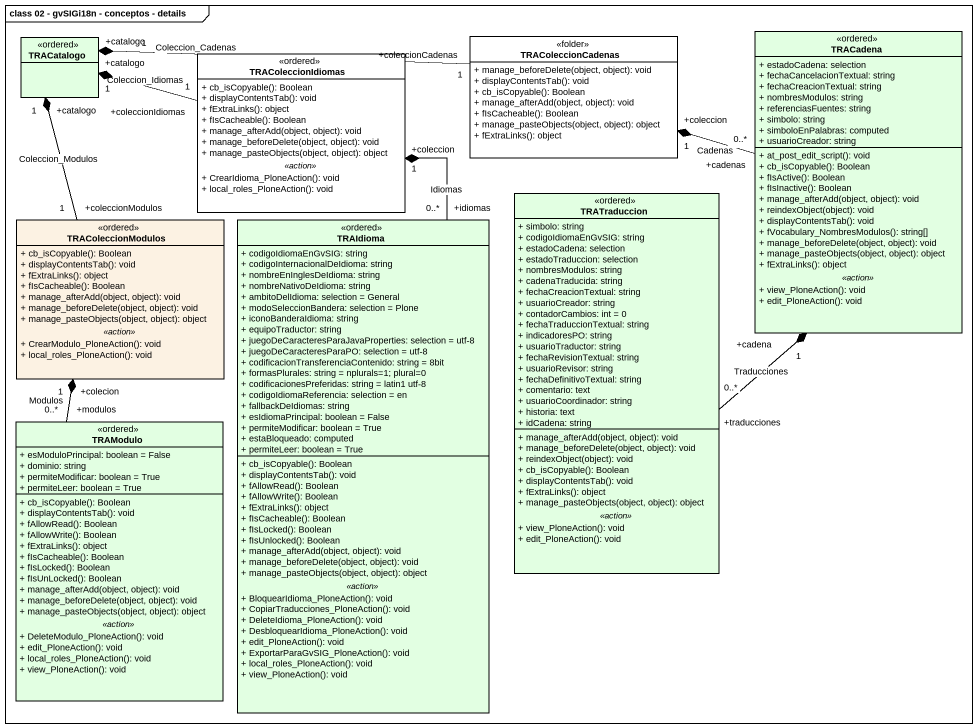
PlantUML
@startuml
mainframe class 02 - gvSIGi18n - conceptos - details
hide circle
hide empty members
skinparam classAttributeIconSize 0
class TRACatalogo <<ordered>> #E2FFE2
class TRAColeccionCadenas <<folder>> #FFFFFF {
  + manage_beforeDelete(object, object): void
  + displayContentsTab(): void
  + cb_isCopyable(): Boolean
  + manage_afterAdd(object, object): void
  + fIsCacheable(): Boolean
  + manage_pasteObjects(object, object): object
  + fExtraLinks(): object
}
class TRACadena <<ordered>> #E2FFE2 {
  + estadoCadena: selection
  + fechaCancelacionTextual: string
  + fechaCreacionTextual: string
  + nombresModulos: string
  + referenciasFuentes: string
  + simbolo: string
  + simboloEnPalabras: computed
  + usuarioCreador: string
  --
  + at_post_edit_script(): void
  + cb_isCopyable(): Boolean
  + fIsActive(): Boolean
  + fIsInactive(): Boolean
  + manage_afterAdd(object, object): void
  + reindexObject(object): void
  + displayContentsTab(): void
  + fVocabulary_NombresModulos(): string[]
  + manage_beforeDelete(object, object): void
  + manage_pasteObjects(object, object): object
  + fExtraLinks(): object
  .. <<action>> ..
  + view_PloneAction(): void
  + edit_PloneAction(): void
}
class TRAColeccionIdiomas <<ordered>> #FFFFFF {
  + cb_isCopyable(): Boolean
  + displayContentsTab(): void
  + fExtraLinks(): object
  + fIsCacheable(): Boolean
  + manage_afterAdd(object, object): void
  + manage_beforeDelete(object, object): void
  + manage_pasteObjects(object, object): object
  .. <<action>> ..
  + CrearIdioma_PloneAction(): void
  + local_roles_PloneAction(): void
}
class TRATraduccion <<ordered>> #E2FFE2 {
  + simbolo: string
  + codigoIdiomaEnGvSIG: string
  + estadoCadena: selection
  + estadoTraduccion: selection
  + nombresModulos: string
  + cadenaTraducida: string
  + fechaCreacionTextual: string
  + usuarioCreador: string
  + contadorCambios: int = 0
  + fechaTraduccionTextual: string
  + indicadoresPO: string
  + usuarioTraductor: string
  + fechaRevisionTextual: string
  + usuarioRevisor: string
  + fechaDefinitivoTextual: string
  + comentario: text
  + usuarioCoordinador: string
  + historia: text
  + idCadena: string
  --
  + manage_afterAdd(object, object): void
  + manage_beforeDelete(object, object): void
  + reindexObject(object): void
  + cb_isCopyable(): Boolean
  + displayContentsTab(): void
  + fExtraLinks(): object
  + manage_pasteObjects(object, object): object
  .. <<action>> ..
  + view_PloneAction(): void
  + edit_PloneAction(): void
}
class TRAColeccionModulos <<ordered>> {
  + cb_isCopyable(): Boolean
  + displayContentsTab(): void
  + fExtraLinks(): object
  + fIsCacheable(): Boolean
  + manage_afterAdd(object, object): void
  + manage_beforeDelete(object, object): void
  + manage_pasteObjects(object, object): object
  .. <<action>> ..
  + CrearModulo_PloneAction(): void
  + local_roles_PloneAction(): void
}
class TRAIdioma <<ordered>> #E2FFE2 {
  + codigoIdiomaEnGvSIG: string
  + codigoInternacionalDeIdioma: string
  + nombreEnInglesDeIdioma: string
  + nombreNativoDeIdioma: string
  + ambitoDelIdioma: selection = General
  + modoSeleccionBandera: selection = Plone
  + iconoBanderaIdioma: string
  + equipoTraductor: string
  + juegoDeCaracteresParaJavaProperties: selection = utf-8
  + juegoDeCaracteresParaPO: selection = utf-8
  + codificacionTransferenciaContenido: string = 8bit
  + formasPlurales: string = nplurals=1; plural=0
  + codificacionesPreferidas: string = latin1 utf-8
  + codigoIdiomaReferencia: selection = en
  + fallbackDeIdiomas: string
  + esIdiomaPrincipal: boolean = False
  + permiteModificar: boolean = True
  + estaBloqueado: computed
  + permiteLeer: boolean = True
  --
  + cb_isCopyable(): Boolean
  + displayContentsTab(): void
  + fAllowRead(): Boolean
  + fAllowWrite(): Boolean
  + fExtraLinks(): object
  + fIsCacheable(): Boolean
  + fIsLocked(): Boolean
  + fIsUnlocked(): Boolean
  + manage_afterAdd(object, object): void
  + manage_beforeDelete(object, object): void
  + manage_pasteObjects(object, object): object
  .. <<action>> ..
  + BloquearIdioma_PloneAction(): void
  + CopiarTraducciones_PloneAction(): void
  + DeleteIdioma_PloneAction(): void
  + DesbloquearIdioma_PloneAction(): void
  + edit_PloneAction(): void
  + ExportarParaGvSIG_PloneAction(): void
  + local_roles_PloneAction(): void
  + view_PloneAction(): void
}
class TRAModulo <<ordered>> #E2FFE2 {
  + esModuloPrincipal: boolean = False
  + dominio: string
  + permiteModificar: boolean = True
  + permiteLeer: boolean = True
  --
  + cb_isCopyable(): Boolean
  + displayContentsTab(): void
  + fAllowRead(): Boolean
  + fAllowWrite(): Boolean
  + fExtraLinks(): object
  + fIsCacheable(): Boolean
  + fIsLocked(): Boolean
  + fIsUnLocked(): Boolean
  + manage_afterAdd(object, object): void
  + manage_beforeDelete(object, object): void
  + manage_pasteObjects(object, object): object
  .. <<action>> ..
  + DeleteModulo_PloneAction(): void
  + edit_PloneAction(): void
  + local_roles_PloneAction(): void
  + view_PloneAction(): void
}
TRAColeccionCadenas "+coleccionCadenas\n1" -left-* "+catalogo\n1" TRACatalogo : Coleccion_Cadenas
TRACadena "+cadenas\n0..*" -left-* "+coleccion\n1" TRAColeccionCadenas : Cadenas
TRAColeccionIdiomas "+coleccionIdiomas\n1" -left-* "+catalogo\n1" TRACatalogo : Coleccion_Idiomas
TRATraduccion "+traducciones\n0..*" -up-* "+cadena\n1" TRACadena : Traducciones
TRAColeccionModulos "+coleccionModulos\n1" -up-* "+catalogo\n1" TRACatalogo : Coleccion_Modulos
TRAIdioma "+idiomas\n0..*" -up-* "+coleccion\n1" TRAColeccionIdiomas : Idiomas
TRAModulo "+modulos\n0..*" -up-* "+colecion\n1" TRAColeccionModulos : Modulos
@enduml
